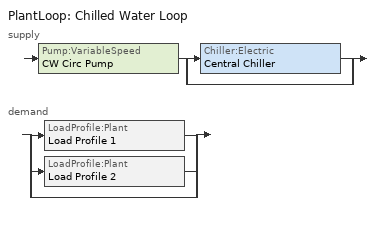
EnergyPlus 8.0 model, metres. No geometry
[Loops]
PlantLoop 'Chilled Water Loop'
 supply: Pump:VariableSpeed 'CW Circ Pump' > split
  | Chiller:Electric 'Central Chiller'
  | bypass
 demand: split
  | LoadProfile:Plant 'Load Profile 1'
  | LoadProfile:Plant 'Load Profile 2'
  | bypass
[Building]
Building: North Axis {deg}=30; Terrain=City; Loads Convergence Tolerance Value=0.04; Temperature Convergence Tolerance Value {deltaC}=0.4; Solar Distribution=FullExterior; Maximum Number of Warmup Days=25; Minimum Number of Warmup Days=6
[Site:Location]
Denver Centennial CO USA WMO=724666: Latitude {deg}=39.57; Longitude {deg}=-104.85; Time Zone {hr}=-7; Elevation {m}=1793
[SizingPeriod:DesignDay] Day of Month=21; Humidity Condition Type=Wetbulb; Barometric Pressure {Pa}=81560; Rain Indicator=No; Snow Indicator=No; Daylight Saving Time Indicator=No; Solar Model Indicator=ASHRAEClearSky
Name | Month | Day Type | Maximum Dry-Bulb Temperature {C} | Daily Dry-Bulb Temperature Range {deltaC} | Wetbulb or DewPoint at Maximum Dry-Bulb {C} | Wind Speed {m/s} | Wind Direction {deg} | Sky Clearness
Denver Centennial Ann Htg 99.6% Condns DB | 12 | WinterDesignDay | -18.8 | 0 | -18.8 | 3 | 340 | 0
Denver Centennial Ann Clg 1% Condns DB=>MWB | 7 | SummerDesignDay | 32 | 15.2 | 15.5 | 4.9 | 0 | 1
[Site:GroundTemperature:BuildingSurface]
18.89, 18.92, 19.02, 19.12, 19.21, 19.23, 19.07, 19.32, 19.09, 19.21, 19.13, 18.96
[Sizing:Plant]
Chilled Water Loop: Loop Type=cooling; Design Loop Exit Temperature {C}=7; Loop Design Temperature Difference {deltaC}=4
[PlantLoop]
Chilled Water Loop: Fluid Type=Water; Plant Equipment Operation Scheme=CW Loop Operation; Maximum Loop Temperature {C}=98; Minimum Loop Temperature {C}=1; Maximum Loop Flow Rate {m3/s}=autosize; Minimum Loop Flow Rate {m3/s}=0; Load Distribution Scheme=SEQUENTIAL
[AvailabilityManager:LowTemperatureTurnOff]
CW Low Temp Limit: Temperature {C}=2; Applicability Schedule=CoolingPumpAvailSched
[SetpointManager:Scheduled] Control Variable=Temperature; Schedule Name CW Loop Temp Schedule=CoolTempSch
Name | Setpoint Node or NodeList
Chilled Water Loop Setpoint Manager | CW Supply Outlet Node
Central Chiller Setpoint Manager | Central Chiller Outlet Node
[PlantEquipmentOperationSchemes]
CW Loop Operation: Control Scheme 1=Central Chiller Only; Control Scheme 1 Schedule Name PlantOnSched=PlantOnSched
[PlantEquipmentOperation:CoolingLoad]
Central Chiller Only: Load Range 1 Lower Limit {W}=0; Load Range 1 Upper Limit {W} 900000=900000; Range 1 Equipment List=Cooling Plant
[PlantEquipmentList]
Cooling Plant: Central Chiller
[Chiller:Electric]
Central Chiller: Condenser Type WaterCooled Condenser=AirCooled; Nominal Capacity {W}=autosize; Nominal COP {W/W}=3.2; Minimum Part Load Ratio=0; Maximum Part Load Ratio=1; Optimum Part Load Ratio=0.65; Design Condenser Inlet Temperature {C}=35; Temperature Rise Coefficient=2.778; Design Chilled Water Outlet Temperature {C}=6.67; Design Chilled Water Flow Rate {m3/s}=autosize; Design Condenser Fluid Flow Rate {m3/s}=autosize; Coefficient 1 of Capacity Ratio Curve=0.9949; Coefficient 2 of Capacity Ratio Curve=-0.045954; Coefficient 3 of Capacity Ratio Curve=-0.0013543; Coefficient 1 of Power Ratio Curve=2.333; Coefficient 2 of Power Ratio Curve=-1.975; Coefficient 3 of Power Ratio Curve=0.6121; Coefficient 1 of Full Load Ratio Curve=0.03303; Coefficient 2 of Full Load Ratio Curve=0.6852; Coefficient 3 of Full Load Ratio Curve=0.2818; Chilled Water Outlet Temperature Lower Limit {C}=5; Chiller Flow Mode=LeavingSetpointModulated
[Pump:VariableSpeed]
CW Circ Pump: Rated Flow Rate {m3/s}=autosize; Rated Pump Head {Pa}=179352; Rated Power Consumption {W}=autosize; Motor Efficiency=0.9; Fraction of Motor Inefficiencies to Fluid Stream=0; Coefficient 1 of the Part Load Performance Curve=0; Coefficient 2 of the Part Load Performance Curve=1; Coefficient 3 of the Part Load Performance Curve=0; Coefficient 4 of the Part Load Performance Curve=0; Minimum Flow Rate {m3/s}=0; Pump Control Type=INTERMITTENT; Pump Flow Rate Schedule Name CoolingPumpAvailSched=CoolingPumpAvailSched
[LoadProfile:Plant] Peak Flow Rate {m3/s}=0.005
Name | Load Schedule Name Load Profile 1 Load Schedule | Flow Rate Fraction Schedule
Load Profile 1 | LoadProfileSch1 | FlowProfileSch1
Load Profile 2 | LoadProfileSch2 | FlowProfileSch2
[ExternalInterface:Schedule]
Name | ScheduleType | Initial value, used during warm-up | Initial value, used during warm-up 0.35
CoolTempSch | Temperature | 7.22
LoadProfileSch1; LoadProfileSch2 | Any Number | 0
FlowProfileSch1; FlowProfileSch2 | Any Number |  | 1
[EnergyManagementSystem:InternalVariable]
ChilledWaterTotal: CHILLED WATER LOOP; Plant Design Volume Flow Rate
[EnergyManagementSystem:OutputVariable]
Design Chilled Water Flow Rate: MaxChilledWaterFlow; Averaged; ZoneTimeStep
[EnergyManagementSystem:ProgramCallingManager]
EMSManager: InsideHVACSystemIterationLoop; OutputEMSvariables
[EnergyManagementSystem:Program]
OutputEMSvariables: SET MaxChilledWaterFlow = ChilledWaterTotal
[ExternalInterface:Actuator]
PlantAct: CHILLED WATER LOOP, Plant Loop Overall, On/Off Supervisory, 1
[Schedule:Compact]
CoolingPumpAvailSched; PlantOnSched: Through: 12/31, For: AllDays, Until: 24:00, 1
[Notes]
5ZoneAirCooled.idf
Basic file description:  1 story building divided into 4 exterior and one interior conditioned zones and return plenum.
Highlights:              Electric chiller with air cooled condenser; autosized preheating and precooling water coils in the
outside air stream controlled to preheat and precool setpoints.
Simulation Location/Run: CHICAGO_IL_USA TMY2-94846, 2 design days, 2 run periods,
Run Control executes the run periods using the weather file
Location:                Chicago, IL
Design Days:             CHICAGO_IL_USA Annual Heating 99% Design Conditions DB, MaxDB= -17.3°C
CHICAGO_IL_USA Annual Cooling 1% Design Conditions, MaxDB=  31.5°C MCWB=  23.0°C
Run Period (Weather File): 1/1 through 12/31, CHICAGO_IL_USA TMY2-94846
Run Control:             Zone and System sizing with weather file run control (no design days run)
Building: Single floor rectangular building 100 ft x 50 ft. 5 zones - 4 exterior, 1 interior, zone height 8 feet.
Exterior zone depth is 12 feet. There is a 2 foot high return plenum: the overall building height is
10 feet. There are windows on all 4 facades; the south and north facades have glass doors.
The south facing glass is shaded by overhangs. The walls are woodshingle over plywood, R11 insulation,
and gypboard. The roof is a gravel built up roof with R-3 mineral board insulation and plywood sheathing.
The windows are of various single and double pane construction with 3mm and 6mm glass and either 6mm or
13mm argon or air gap.  The window to wall ratio is approxomately 0.29.
The south wall and door have overhangs.
The building is oriented 30 degrees east of north.
Floor Area:        463.6 m2 (5000 ft2)
Number of Stories: 1
Zone Description Details:
Internal gains description:     lighting is 1.5 watts/ft2, office equip is 1.0 watts/ft2. There is 1 occupant
per 100 ft2 of floor area. The infiltration is 0.25 air changes per hour.
Interzone Surfaces:             6 interzone surfaces (see diagram)
Internal Mass:                  None
Windows:                        4 ea.: 1) Double pane clear, 3mm glass, 13mm air gap
2) Double pane clear, 3mm glass, 13mm argon gap
3) Double pane clear, 6mm glass, 6mm air gap
4) Double pane lowE,  6mm lowE glass outside, 6mm air gap, 6mm clear glass
Doors:                          2 ea.:    Single pane grey,  3mm glass
Detached Shading:               None
Daylight:                       None
Natural Ventilation:            None
Compact Schedules:              Yes
HVAC:                           Standard VAV system with outside air, hot water reheat coils,
central chilled water cooling coil. Central Plant is single hot water
boiler, electric compression chiller with air cooled condenser.
All equipment is autosized. HW and ChW coils are used in the outside air
stream to precondition the outside air.
Zonal Equipment:                AirTerminal:SingleDuct:VAV:Reheat
Central Air Handling Equipment: Yes
System Equipment Autosize:      Yes
Purchased Cooling:              None
Purchased Heating:              None
Coils:                          Coil:Cooling:Water, Coil:Heating:Water
Pumps:                          Pump:VariableSpeed
Boilers:                        Boiler:HotWater
Chillers:                       Chiller:Electric
Standard Reports:               None
Timestep or Hourly Variables:   Hourly
Time bins Report:               None
HTML Report:                    None
Environmental Emissions:        None
Utility Tariffs:                None
